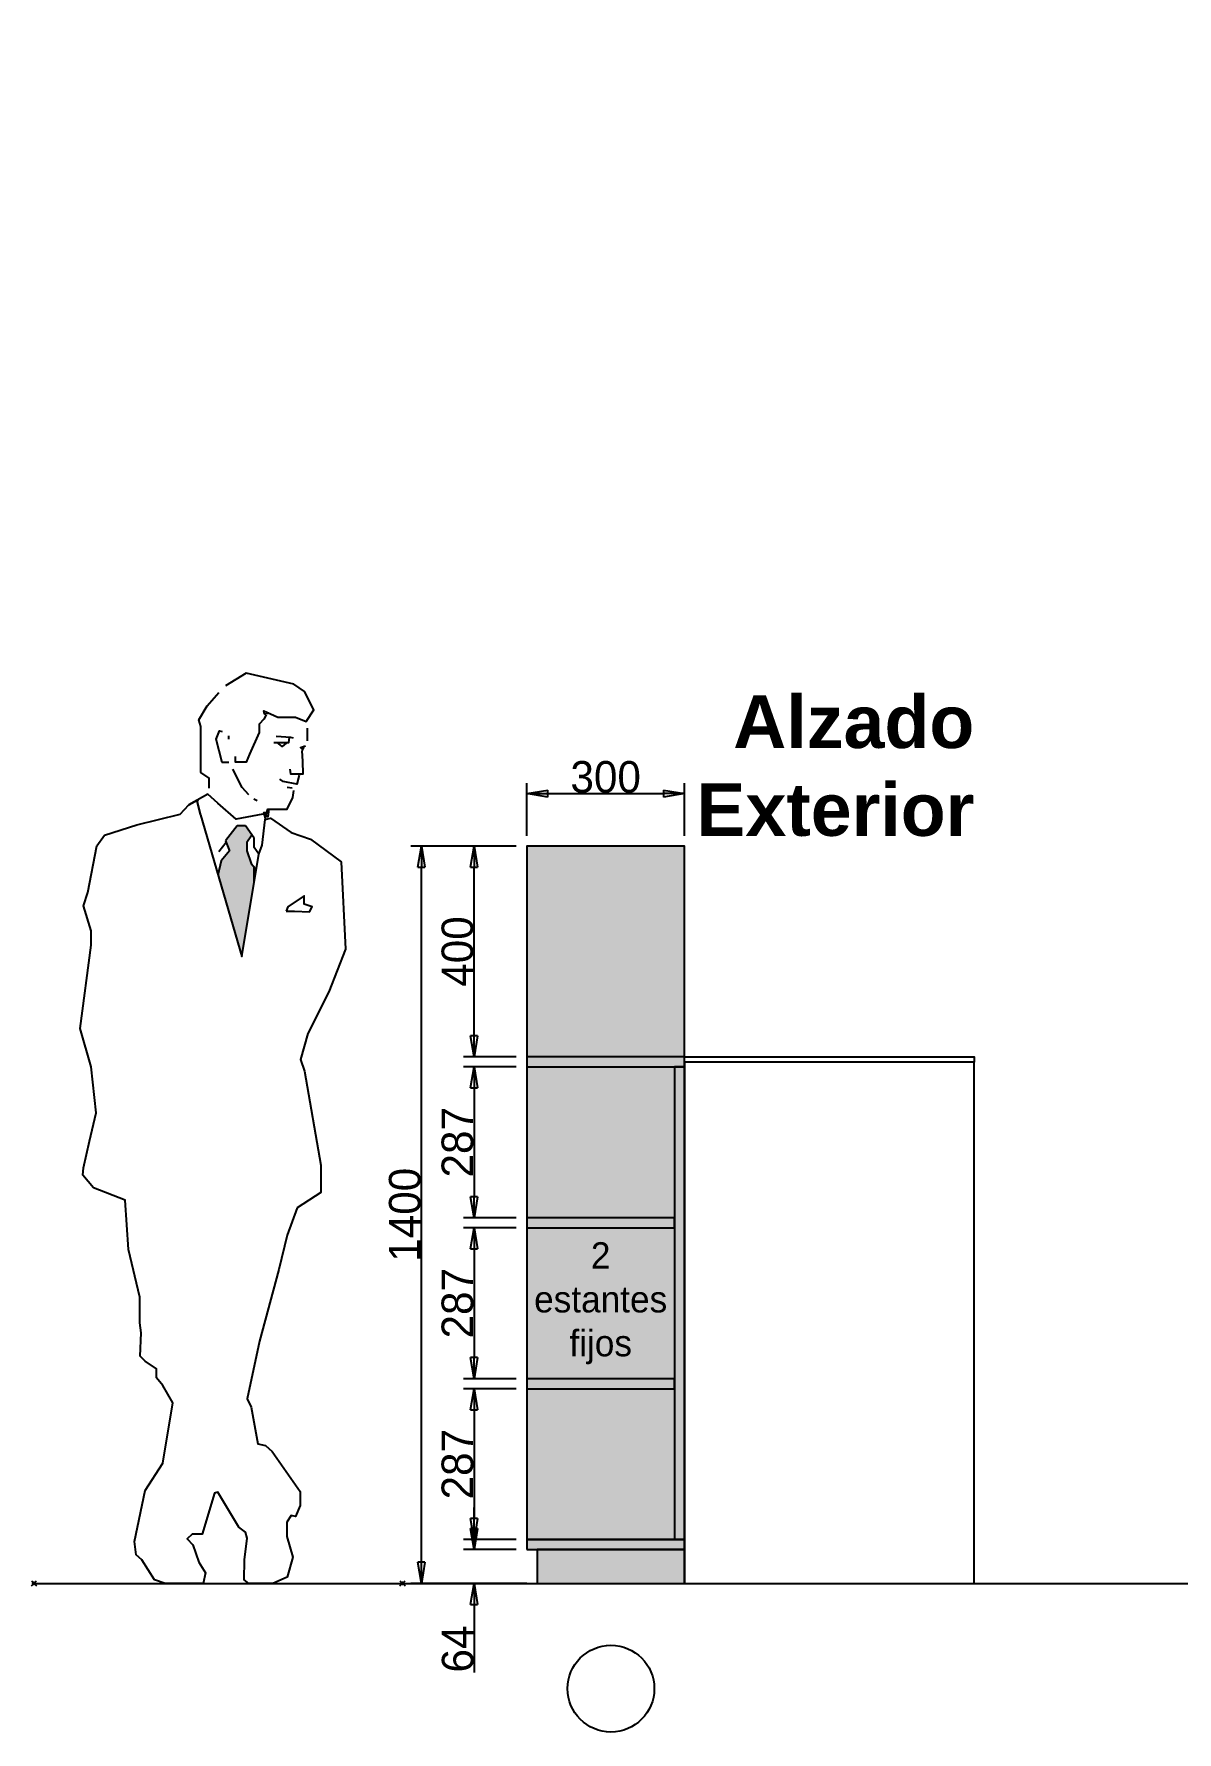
# Model space of a CAD drawing. Header units: millimetres. Extents: x -61063 to 17762, y -100319 to 2880.
# Drawn here: x -17950 to -15780, y -48714 to -45489 of the extents above; entities that cross this region are included whole.
import ezdxf

# ---------------------------------------------------------------- set-up
doc = ezdxf.new("R2010")
doc.units = ezdxf.units.MM
doc.header["$PDMODE"] = 35
doc.header["$PDSIZE"] = 5
doc.layers.add('1001 concep color Blau Fosc', color=7, linetype='Continuous', true_color=0x003e84)
for name, color, linetype in [('Cotas bloques dinámicos PM espacio', 10, 'Continuous'), ('Linea Capa Color 0000 JB', 7, 'Continuous'), ('Linea Capa Color 0008 Gris JB', 8, 'Continuous'), ('Linea Capa Color 0202 Lila Parets JB', 202, 'Continuous'), ('Linea Capa Color 0253 Gris Clar JB', 253, 'Continuous')]:
    doc.layers.add(name, color=color, linetype=linetype)
doc.styles.add('Helvetica Light', font='HelveticaNeueLTCom-Th.ttf')
doc.styles.add('Jordi Ava', font='Avant Garde MEdium BT.ttf')
doc.dimstyles.new('Jordi Ava 2015', dxfattribs={"dimtxt": 60, "dimasz": 40, "dimexe": 20, "dimexo": 20, "dimgap": 0.09, "dimtad": 1, "dimdec": 0, "dimzin": 0, "dimdsep": 46, "dimtxsty": 'Jordi Ava', "dimblk": 'CLOSED', "dimcen": 1.5, "dimclrd": 7, "dimclre": 7, "dimclrt": 256, "dimadec": 0, "dimazin": 0, "dimtfac": 0.05, "dimtdec": 0, "dimtofl": 0, "dimtmove": 0, "dimatfit": 3, "dimldrblk": 'CLOSED', "dimfxl": 90, "dimtolj": 1, "dimtzin": 0, "dimlwd": -1, "dimlwe": -1, "dimarcsym": 0})

# ---------------------------------------------------------------- blocks, each defined once
blk = doc.blocks.new('PM202401301630')
at = {"layer": 'Linea Capa Color 0008 Gris JB'}
h = blk.add_hatch(color=256, dxfattribs=at)
h.set_gradient(color1=(0, 127, 255), one_color=1, tint=1, name='INVCYLINDER')
h.paths.add_polyline_path([(349.2, 1345.3), (355.5, 1372.2), (371.4, 1391.2), (363.5, 1410.2), (385.6, 1438.7), (401.5, 1438.7), (413.7, 1421.3), (403.9, 1407), (403.9, 1391.2), (412.6, 1367.4), (418.1, 1360.8), (418.1, 1332.6), (394.4, 1190.3)])
at = {"layer": 'Linea Capa Color 0008 Gris JB', "linetype": 'Continuous'}
for p, q in [((309.6, 1484.7), (311.2, 1487.8)), ((315.9, 1459.3), (309.6, 1484.7)), ((385.6, 1438.7), (363.5, 1410.2)), ((401.5, 1438.7), (385.6, 1438.7)), ((418.1, 1415), (401.5, 1438.7)), ((371.4, 1391.2), (355.5, 1372.2)), ((363.5, 1410.2), (371.4, 1391.2)), ((418.1, 1397.5), (418.1, 1415)), ((426.8, 1384.9), (418.1, 1397.5)), ((355.5, 1372.2), (349.2, 1345.3))]:
    blk.add_line(p, q, dxfattribs=at)
for points in [[(445.8, 1652.6), (437.9, 1651), (436.3, 1657.3), (463.3, 1645.4), (496.5, 1645.4), (517.1, 1636.7), (531.4, 1658.9), (513.9, 1693.7), (493.4, 1708), (403.1, 1728.6), (363.5, 1704.8)], [(332.6, 1510), (332.6, 1529), (316.7, 1540.1), (317.1, 1581.3), (317.1, 1627.2), (312.8, 1639.9), (328.6, 1666.8), (350.8, 1692.2)], [(441.1, 1649.4), (436.3, 1641.5), (427.6, 1632), (427.6, 1616.1), (409.4, 1574.9), (403.1, 1559.9), (382.5, 1559.9), (382.5, 1570.2)], [(369.8, 1559.1), (357.1, 1559.1), (346, 1603.5), (352.4, 1619.3), (357.1, 1617.7)], [(519.5, 1600.3), (519.5, 1624)], [(369.8, 1603.5), (369.8, 1609.8)], [(455.3, 1597.1), (483.8, 1597.1), (485.4, 1606.6)], [(493.1, 1605.4), (487.6, 1606.5), (460.1, 1608.2)], [(479.1, 1595.5), (471.2, 1589.2), (461.7, 1597.1)], [(485.8, 1546.2), (487.4, 1537.5), (510.9, 1537.5), (510.8, 1560.7), (509.2, 1581.9)], [(512.4, 1590.8), (510.8, 1582.9), (506, 1587.6), (515.5, 1590.8)], [(407.8, 1497.3), (395.1, 1511.6), (377.7, 1546.4)], [(503.3, 1535.1), (499.2, 1517.9), (473.1, 1523.2), (467.1, 1527.1)], [(434.7, 1460.9), (384.1, 1451.4), (349.2, 1481.5), (330.2, 1498.9), (293.8, 1478.3)], [(423.7, 1486.2), (417.3, 1489.4)], [(439.5, 1456.1), (444.2, 1470.4), (480.7, 1470.4), (491.8, 1492.6), (493.6, 1505.7)], [(490.2, 1510), (480.7, 1511.6)], [(439.3, 1451), (439.5, 1453), (436.3, 1464.1), (442.1, 1464.1)], [(445.8, 1470.4), (444.2, 1456.1), (441.1, 1457.7)], [(413.7, 1421.3), (403.9, 1407), (403.9, 1391.2), (412.6, 1367.4), (420.5, 1357.9), (422.1, 1357.9)], [(365, 1407), (350.8, 1389.6)], [(426.8, 1384.9), (433.2, 1402.3)], [(418.1, 1332.6), (418.1, 1360.8)]]:
    blk.add_lwpolyline(points, dxfattribs=at)
at = {"layer": 'Linea Capa Color 0008 Gris JB'}
for points in [[(92.6, 775), (94.3, 789), (105.3, 840), (117.9, 893.8), (108.4, 980.9), (87.8, 1053.8), (108.4, 1212.2), (108.4, 1239.1), (94.2, 1286.7), (102.1, 1312), (119.5, 1400.7), (133.8, 1421.3), (195.6, 1440.3), (277.9, 1460.9), (293.8, 1478.3), (311.4, 1488.3), (309.6, 1484.7), (315.9, 1459.3), (394.4, 1190.3), (426.8, 1384.9), (433.2, 1402.3), (439.3, 1451), (449, 1453), (488.6, 1426), (525, 1413.4), (583.6, 1370.6), (591.6, 1204.3), (559.9, 1123.5), (520.3, 1044.3), (506, 995.2), (513.9, 973), (544.8, 794), (544.8, 742.1), (499.7, 713.2), (480.7, 661), (464.8, 596), (428.4, 459.8), (404.6, 350.5), (412.6, 334.7), (425.2, 265), (439.5, 261.8), (452.2, 250.7), (505.2, 174.7), (505.2, 147.8), (496.5, 127.2), (488.6, 128.7), (479.9, 116.1), (479.9, 89.1), (491.8, 49.5), (480.7, 11.5), (453.8, 0), (428.4, 0), (407.7, 0), (399.1, 6.8), (399.9, 44.8), (404.6, 86), (401.5, 97.1), (388.8, 106.6), (349.2, 173.1), (342.9, 171.5), (319.1, 93.1), (300.1, 93.1), (290.6, 84.4), (301.7, 73.3), (312.8, 40), (325.4, 20), (321.5, 0), (293.8, 0), (249.4, 0), (228.8, 6.8), (205.1, 44.8), (194, 54.3), (190.8, 79.6), (211.4, 176.3), (244.7, 228.5), (263.7, 342.6), (244.7, 375.8), (232.8, 390.1), (232.8, 407.5), (211.4, 421.8), (201.9, 431.3), (203.5, 475.6), (201.1, 494.6), (201.1, 543.8), (179.7, 634), (173.4, 727.5), (113.2, 751.3)], [(479.1, 1276.4), (494.9, 1276.4), (523.4, 1275.6), (528.2, 1285.1), (513.2, 1290.1), (513.2, 1305.7), (482.3, 1285.1)]]:
    blk.add_lwpolyline(points, close=True, dxfattribs=at)
at = {"layer": 'Linea Capa Color 0202 Lila Parets JB', "ltscale": 10}
blk.add_line((0, 0), (700, 0), dxfattribs=at)
for p in [(0, 0), (700, 0)]:
    blk.add_point(p, dxfattribs=at)
blk = doc.blocks.new('PM202401301600')
at = {"layer": 'Linea Capa Color 0202 Lila Parets JB', "ltscale": 10}
blk.add_line((700, 0), (4334.2, 0), dxfattribs=at)
at = {"layer": 'Linea Capa Color 0253 Gris Clar JB', "ltscale": 50}
for points in [[(2235.6, 1984.6), (2785.6, 1984.6), (2785.6, 2534.6), (2235.6, 2534.6)], [(1785.6, 990), (1235.6, 990), (1235.6, 1000), (1785.6, 1000)], [(2785.6, 990), (2235.6, 990), (2235.6, 1000), (2785.6, 1000)], [(4115.7, 990), (3565.7, 990), (3565.7, 1000), (4115.7, 1000)], [(1235.6, 0), (1785.6, 0), (1785.6, 990), (1235.6, 990)], [(2235.6, 0), (2785.6, 0), (2785.6, 990), (2235.6, 990)], [(3565.7, 0), (4115.7, 0), (4115.7, 990), (3565.7, 990)]]:
    blk.add_lwpolyline(points, close=True, dxfattribs=at)
blk.add_circle((2715.6, 2259.6), 31, dxfattribs=at)
at = {"layer": 'Linea Capa Color 0000 JB', "ltscale": 10}
blk.add_blockref('PM202401301630', (0, 0), dxfattribs=at)
at = {"layer": '1001 concep color Blau Fosc', "char_height": 100, "width": 597.569, "style": 'Helvetica Light'}
for s, insert, attachment_point in [('{\\fHelveticaNeueLT Com 35 Th|b1|i0|c0|p34;Planta}', (2235.6, 2937.3), 1), ('{\\fHelveticaNeueLT Com 35 Th|b1|i0|c0|p34;Alzado\\PExterior}', (1785.6, 1686.4), 3), ('{\\fHelveticaNeueLT Com 35 Th|b1|i0|c0|p34;Alzado\\PInterior}', (2235.6, 1686.4), 1), ('{\\fHelveticaNeueLT Com 35 Th|b1|i0|c0|p34;Sección}', (3425.7, 1686.4), 1)]:
    blk.add_mtext(s, dxfattribs=dict(at, insert=insert, attachment_point=attachment_point))
blk = doc.blocks.new('_Closed')
at = {"color": 0, "linetype": 'ByBlock', "lineweight": -2}
for p, q in [((-1, 0.167), (0, 0)), ((-1, 0.167), (-1, -0.167)), ((0, 0), (-1, -0.167)), ((0, 0), (-1, 0))]:
    blk.add_line(p, q, dxfattribs=at)
blk = doc.blocks.new('*D4072')
at = {"layer": 'Cotas bloques dinámicos PM espacio', "color": 7, "ltscale": 50, "transparency": 16777216}
for p, q in [((-320, 1400), (-420, 1400)), ((-400, 1040), (-400, 1360)), ((-320, 1000), (-420, 1000))]:
    blk.add_line(p, q, dxfattribs=at)
at = {"layer": 'Defpoints', "color": 0, "ltscale": 50, "transparency": 16777216}
for p in [(-400, 1400), (-300, 1400), (-300, 1000)]:
    blk.add_point(p, dxfattribs=at)
at = {"layer": 'Cotas bloques dinámicos PM espacio', "color": 7, "ltscale": 50, "transparency": 16777216, "xscale": 40, "yscale": 40, "zscale": 40}
for p, rotation in [((-400, 1400), 90), ((-400, 1000), 270)]:
    blk.add_blockref('_Closed', p, dxfattribs=dict(at, rotation=rotation))
at = {"layer": 'Cotas bloques dinámicos PM espacio', "ltscale": 50, "transparency": 16777216, "insert": (-431.2, 1200), "char_height": 60, "attachment_point": 5, "rotation": 90, "style": 'Jordi Ava'}
blk.add_mtext('\\A1;400', dxfattribs=at)
blk = doc.blocks.new('*D4071')
at = {"layer": 'Cotas bloques dinámicos PM espacio', "color": 7, "ltscale": 50, "transparency": 16777216}
for p, q in [((-320, 981), (-420, 981)), ((-400, 941), (-400, 734.3)), ((-320, 694.3), (-420, 694.3))]:
    blk.add_line(p, q, dxfattribs=at)
at = {"layer": 'Defpoints', "color": 0, "ltscale": 50, "transparency": 16777216}
for p in [(-300, 981), (-400, 694.3), (-300, 694.3)]:
    blk.add_point(p, dxfattribs=at)
at = {"layer": 'Cotas bloques dinámicos PM espacio', "color": 7, "ltscale": 50, "transparency": 16777216, "xscale": 40, "yscale": 40, "zscale": 40}
for p, rotation in [((-400, 981), 90), ((-400, 694.3), 270)]:
    blk.add_blockref('_Closed', p, dxfattribs=dict(at, rotation=rotation))
at = {"layer": 'Cotas bloques dinámicos PM espacio', "ltscale": 50, "transparency": 16777216, "insert": (-431.2, 837.7), "char_height": 60, "attachment_point": 5, "rotation": 90, "style": 'Jordi Ava'}
blk.add_mtext('\\A1;287', dxfattribs=at)
blk = doc.blocks.new('*D4070')
at = {"layer": 'Cotas bloques dinámicos PM espacio', "color": 7, "ltscale": 50, "transparency": 16777216}
for p, q in [((-320, 675.3), (-420, 675.3)), ((-400, 635.3), (-400, 428.7)), ((-320, 388.7), (-420, 388.7))]:
    blk.add_line(p, q, dxfattribs=at)
at = {"layer": 'Defpoints', "color": 0, "ltscale": 50, "transparency": 16777216}
for p in [(-300, 675.3), (-400, 388.7), (-300, 388.7)]:
    blk.add_point(p, dxfattribs=at)
at = {"layer": 'Cotas bloques dinámicos PM espacio', "color": 7, "ltscale": 50, "transparency": 16777216, "xscale": 40, "yscale": 40, "zscale": 40}
for p, rotation in [((-400, 675.3), 90), ((-400, 388.7), 270)]:
    blk.add_blockref('_Closed', p, dxfattribs=dict(at, rotation=rotation))
at = {"layer": 'Cotas bloques dinámicos PM espacio', "ltscale": 50, "transparency": 16777216, "insert": (-431.2, 532), "char_height": 60, "attachment_point": 5, "rotation": 90, "style": 'Jordi Ava'}
blk.add_mtext('\\A1;287', dxfattribs=at)
blk = doc.blocks.new('*D4148')
at = {"layer": 'Cotas bloques dinámicos PM espacio', "color": 7, "ltscale": 50, "transparency": 16777216}
for p, q in [((-320, 1400), (-520, 1400)), ((-500, 40), (-500, 1360)), ((-301, 0), (-520, 0))]:
    blk.add_line(p, q, dxfattribs=at)
at = {"layer": 'Defpoints', "color": 0, "ltscale": 50, "transparency": 16777216}
for p in [(-500, 1400), (-300, 1400), (-281, 0)]:
    blk.add_point(p, dxfattribs=at)
at = {"layer": 'Cotas bloques dinámicos PM espacio', "color": 7, "ltscale": 50, "transparency": 16777216, "xscale": 40, "yscale": 40, "zscale": 40}
for p, rotation in [((-500, 1400), 90), ((-500, 0), 270)]:
    blk.add_blockref('_Closed', p, dxfattribs=dict(at, rotation=rotation))
at = {"layer": 'Cotas bloques dinámicos PM espacio', "ltscale": 50, "transparency": 16777216, "insert": (-531.2, 700), "char_height": 60, "attachment_point": 5, "rotation": 90, "style": 'Jordi Ava'}
blk.add_mtext('\\A1;1400', dxfattribs=at)
blk = doc.blocks.new('*D4149')
at = {"layer": 'Cotas bloques dinámicos PM espacio', "color": 7, "ltscale": 50, "transparency": 16777216}
for p, q in [((-300, 1420), (-300, 1520)), ((0, 1420), (0, 1520)), ((-260, 1500), (-40, 1500))]:
    blk.add_line(p, q, dxfattribs=at)
at = {"layer": 'Defpoints', "color": 0, "ltscale": 50, "transparency": 16777216}
for p in [(0, 1500), (-300, 1400), (0, 1400)]:
    blk.add_point(p, dxfattribs=at)
at = {"layer": 'Cotas bloques dinámicos PM espacio', "color": 7, "ltscale": 50, "transparency": 16777216, "xscale": 40, "yscale": 40, "zscale": 40, "rotation": 180}
blk.add_blockref('_Closed', (-300, 1500), dxfattribs=at)
at = {"layer": 'Cotas bloques dinámicos PM espacio', "color": 7, "ltscale": 50, "transparency": 16777216, "xscale": 40, "yscale": 40, "zscale": 40}
blk.add_blockref('_Closed', (0, 1500), dxfattribs=at)
at = {"layer": 'Cotas bloques dinámicos PM espacio', "ltscale": 50, "transparency": 16777216, "insert": (-150, 1531.3), "char_height": 60, "attachment_point": 5, "style": 'Jordi Ava'}
blk.add_mtext('\\A1;300', dxfattribs=at)
blk = doc.blocks.new('*D4069')
at = {"layer": 'Cotas bloques dinámicos PM espacio', "color": 7, "ltscale": 50, "transparency": 16777216}
for p, q in [((-320, 369.7), (-420, 369.7)), ((-400, 329.7), (-400, 123)), ((-320, 83), (-420, 83))]:
    blk.add_line(p, q, dxfattribs=at)
at = {"layer": 'Defpoints', "color": 0, "ltscale": 50, "transparency": 16777216}
for p in [(-300, 369.7), (-400, 83), (-300, 83)]:
    blk.add_point(p, dxfattribs=at)
at = {"layer": 'Cotas bloques dinámicos PM espacio', "color": 7, "ltscale": 50, "transparency": 16777216, "xscale": 40, "yscale": 40, "zscale": 40}
for p, rotation in [((-400, 369.7), 90), ((-400, 83), 270)]:
    blk.add_blockref('_Closed', p, dxfattribs=dict(at, rotation=rotation))
at = {"layer": 'Cotas bloques dinámicos PM espacio', "ltscale": 50, "transparency": 16777216, "insert": (-431.2, 226.3), "char_height": 60, "attachment_point": 5, "rotation": 90, "style": 'Jordi Ava'}
blk.add_mtext('\\A1;287', dxfattribs=at)
blk = doc.blocks.new('*D4068')
at = {"layer": 'Cotas bloques dinámicos PM espacio', "color": 7, "ltscale": 50, "transparency": 16777216}
for p, q in [((-400, 104), (-400, 144)), ((-320, 64), (-420, 64)), ((-300, 0), (-420, 0)), ((-400, -40), (-400, -169.6))]:
    blk.add_line(p, q, dxfattribs=at)
at = {"layer": 'Defpoints', "color": 0, "ltscale": 50, "transparency": 16777216}
for p in [(-300, 64), (-280, 0), (-400, 0)]:
    blk.add_point(p, dxfattribs=at)
at = {"layer": 'Cotas bloques dinámicos PM espacio', "color": 7, "ltscale": 50, "transparency": 16777216, "xscale": 40, "yscale": 40, "zscale": 40}
for p, rotation in [((-400, 64), 270), ((-400, 0), 90)]:
    blk.add_blockref('_Closed', p, dxfattribs=dict(at, rotation=rotation))
at = {"layer": 'Cotas bloques dinámicos PM espacio', "ltscale": 50, "transparency": 16777216, "insert": (-430.7, -124.8), "char_height": 60, "attachment_point": 5, "rotation": 90, "style": 'Jordi Ava'}
blk.add_mtext('\\A1;64', dxfattribs=at)
blk = doc.blocks.new('PM202401301625')
at = {"layer": 'Linea Capa Color 0000 JB', "ltscale": 50}
h = blk.add_hatch(color=254, dxfattribs=at)
h.dxf.hatch_style = 1
h.paths.add_polyline_path([(-300, 83), (0, 83), (0, 1400), (-300, 1400)])
h.paths.add_polyline_path([(-280, 0), (0, 0), (0, 64), (-280, 64)])
h.paths.add_polyline_path([(-300, 64), (0, 64), (0, 83), (-300, 83)])
at = {"layer": 'Cotas bloques dinámicos PM espacio', "ltscale": 10}
blk.add_circle((-140, -200), 82.4, dxfattribs=at)
at = {"layer": 'Linea Capa Color 0000 JB', "ltscale": 50}
for points in [[(-300, 83), (0, 83), (0, 1400), (-300, 1400)], [(-300, 981), (0, 981), (0, 1000), (-300, 1000)], [(-19, 981), (-19, 83), (0, 83), (0, 981)], [(-300, 675.3), (-19, 675.3), (-19, 694.3), (-300, 694.3)], [(-300, 369.7), (-19, 369.7), (-19, 388.7), (-300, 388.7)], [(-300, 64), (0, 64), (0, 83), (-300, 83)], [(-280, 0), (0, 0), (0, 64), (-280, 64)]]:
    blk.add_lwpolyline(points, close=True, dxfattribs=at)
at = {"layer": '1001 concep color Blau Fosc', "insert": (-159.5, 532), "char_height": 50, "width": 281, "attachment_point": 5, "style": 'Jordi Ava'}
blk.add_mtext('{\\fAgency FB|b0|i0|c0|p34;2 estantes fijos}', dxfattribs=at)
at = {"layer": 'Cotas bloques dinámicos PM espacio', "ltscale": 50}
for base, p1, p2, angle, picture, middle in [((0, 1500), (-300, 1400), (0, 1400), 180, '*D4149', (-150, 1531.3)), ((-500, 1400), (-281, 0), (-300, 1400), 90, '*D4148', (-531.2, 700)), ((-400, 1400), (-300, 1000), (-300, 1400), 90, '*D4072', (-431.2, 1200)), ((-400, 694.3), (-300, 981), (-300, 694.3), 90, '*D4071', (-431.2, 837.7)), ((-400, 388.7), (-300, 675.3), (-300, 388.7), 90, '*D4070', (-431.2, 532)), ((-400, 83), (-300, 369.7), (-300, 83), 90, '*D4069', (-431.2, 226.3)), ((-400, 0), (-300, 64), (-280, 0), 90, '*D4068', (-430.7, -124.8))]:
    dim = blk.add_linear_dim(base=base, p1=p1, p2=p2, angle=angle, dimstyle='Jordi Ava 2015', dxfattribs=at)
    dim.commit()
    dim.dimension.update_dxf_attribs({"geometry": picture, "text_midpoint": middle})
blk = doc.blocks.new('*U8820')
at = {"layer": 'Linea Capa Color 0000 JB'}
for name, p in [('PM202401301600', (0, 0)), ('PM202401301625', (1235.6, 0))]:
    blk.add_blockref(name, p, dxfattribs=at)

msp = doc.modelspace()

# ---------------------------------------------------------------- block references
at = {"layer": 'Linea Capa Color 0000 JB'}
msp.add_blockref('*U8820', (-17950.2, -48431.5), dxfattribs=at)

doc.saveas('drawing.dxf')
